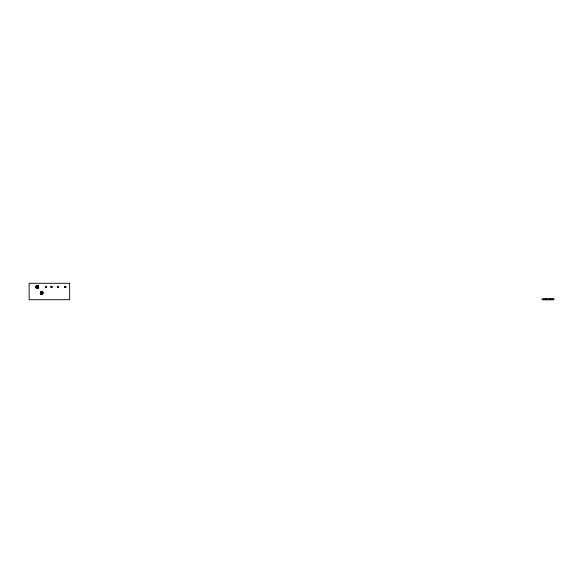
<?xml version="1.0" encoding="UTF-8"?>
<svg xmlns="http://www.w3.org/2000/svg" width="583" height="583" viewBox="0 0 583 583"><rect width="100%" height="100%" fill="white"/><g stroke="black" fill="none" stroke-linecap="round" stroke-linejoin="round"><path stroke-width="0.87" d="M45.824 287.441L45.547 286.77L46.327 286.428M58.489 287.171C57.243 288.855 57.265 284.161 58.672 287.222C55.932 287.208 59.583 286.603 58.162 286.362M36 286.88C39.236 281.778 39.236 291.988 36 286.88C38.143 289.795 38.682 284.154 36.423 286.88M40.293 293.052C43.528 287.951 43.528 298.153 40.293 293.052C42.435 295.96 42.974 290.319 40.715 293.052M45.926 287.244C47.456 286.69 45.241 286.88 45.547 287.164M45.569 286.552L46.217 286.493M46.647 286.865C45.292 289.102 45.088 284.693 46.618 286.807M46.618 287.127L46.625 286.69M50.801 286.945C52.528 284.715 51.843 289.357 50.867 286.785M51.421 287.324C50 286.355 52.987 286.544 51.537 287.455C50.488 287.062 52.142 285.779 51.617 287.302M57.535 286.77L57.892 287.361L58.402 287.12M65.369 287.594C63.234 287.565 65.813 285.102 65.974 287.135M64.968 287.448C66.71 287.616 64.48 285.379 64.757 287.288C66.061 288.031 65.085 285.553 64.902 287.164M65.216 286.596L65.886 287.033L65.165 287.645M65.478 287.521L65.741 286.639M36.984 288.162L37.093 287.754M37.56 286.013L37.669 285.604M41.276 294.335L41.386 293.919M41.852 292.178L41.961 291.77M65.063 287.375L65.179 286.493M38.281 287.434C38.07 283.025 34.346 289.452 38.281 287.434A1.1 1.1 0 0 1 36.481 287.594A1.1 1.1 0 0 1 36.948 285.845A1.1 1.1 0 0 1 38.427 286.88L38.653 286.88M42.574 293.599C42.37 289.19 38.638 295.617 42.574 293.599A1.1 1.1 0 0 1 40.774 293.759A1.1 1.1 0 0 1 41.24 292.017A1.1 1.1 0 0 1 42.719 293.052L42.945 293.052A1.326 1.326 0 0 0 40.467 292.389L40.839 292.6M45.831 287.222L46.523 287.179M58.242 286.53L57.695 286.559M58.701 287.047L58.409 287.426M65.77 287.135L65.099 287.485M36.663 288.031L36.875 287.667M37.778 286.1L37.99 285.736M40.956 294.196L41.167 293.832M42.071 292.265L42.282 291.901M58.023 287.397L58.57 287.084M52.004 287.251L51.632 287.55M36.685 287.521L36.386 287.82A1.326 1.326 0 0 0 38.267 287.82L37.968 287.521M46.283 286.625L46.144 287.47M36.175 287.55L36.547 287.332M38.106 286.435L38.478 286.217M40.467 293.715L40.839 293.504M42.399 292.6L42.77 292.389M36.044 287.23L36.452 287.12M38.201 286.647L38.609 286.537M40.336 293.395L40.752 293.285M42.493 292.819L42.902 292.71M36.124 288.345L38.529 288.345M40.416 291.587L42.821 291.587M46.013 287.594L45.54 287.302M36.044 286.537L36.452 286.647M38.201 287.12L38.478 287.55L38.106 287.332M40.336 292.71L40.752 292.819M42.493 293.285L42.77 293.715L42.399 293.504M36.175 286.217L36.547 286.435M51.902 286.501L52.091 286.945M40.956 291.901L41.167 292.265M42.071 293.832L42.282 294.196M36.663 285.736L36.875 286.1M37.778 287.667L37.99 288.031M41.276 291.77L41.386 292.178M41.852 293.919L41.961 294.335M36.984 285.604L37.093 286.013M37.56 287.754L37.669 288.162M553.522 299.035L553.522 299.713M553.07 299.035L553.07 299.713M552.655 299.035L552.655 299.713M552.21 299.035L552.21 299.713M551.518 299.035L551.518 299.713M551.066 299.035L551.066 299.713M550.942 299.035L550.942 299.713M550.49 299.035L550.49 299.713M550.374 299.035L550.374 299.713M549.922 299.035L549.922 299.713M549.798 299.035L549.798 299.713M549.354 299.035L549.354 299.713M549.23 299.035L549.23 299.713M548.778 299.035L548.778 299.713M547.517 299.035L547.517 299.713M547.065 299.035L547.065 299.713M546.941 299.035L546.941 299.713M546.49 299.035L546.49 299.713M546.373 299.035L546.373 299.713M545.921 299.035L545.921 299.713M545.797 299.035L545.797 299.713M545.353 299.035L545.353 299.713M545.229 299.035L545.229 299.713M544.777 299.035L544.777 299.713M544.311 299.035L544.085 299.713M543.633 299.035L543.633 299.713M543.436 299.035L543.436 299.713M542.992 299.713L542.809 299.035M41.619 291.726L41.619 292.149M41.619 293.956L41.619 294.379M37.327 285.553L37.327 285.983M37.327 287.783L37.327 288.213M38.31 286.289A1.326 1.326 0 0 1 38.31 288.162A1.326 1.326 0 0 1 36.43 288.162A1.326 1.326 0 0 1 36.43 286.282M37.028 285.94A1.326 1.326 0 0 1 37.713 285.94M38.077 288.374A1.326 1.326 0 0 1 36.474 288.162M41.021 294.007A1.326 1.326 0 0 1 40.672 292.003A1.326 1.326 0 0 1 42.705 292.003A1.326 1.326 0 0 1 42.348 294.007M42.027 294.138A1.326 1.326 0 0 1 41.342 294.138M69.647 283.287L29.15 283.287L29.15 299.713L69.647 299.713L69.647 283.287M553.85 299.035L542.059 299.035L542.059 299.713L553.85 299.713L553.85 299.035"/></g></svg>
